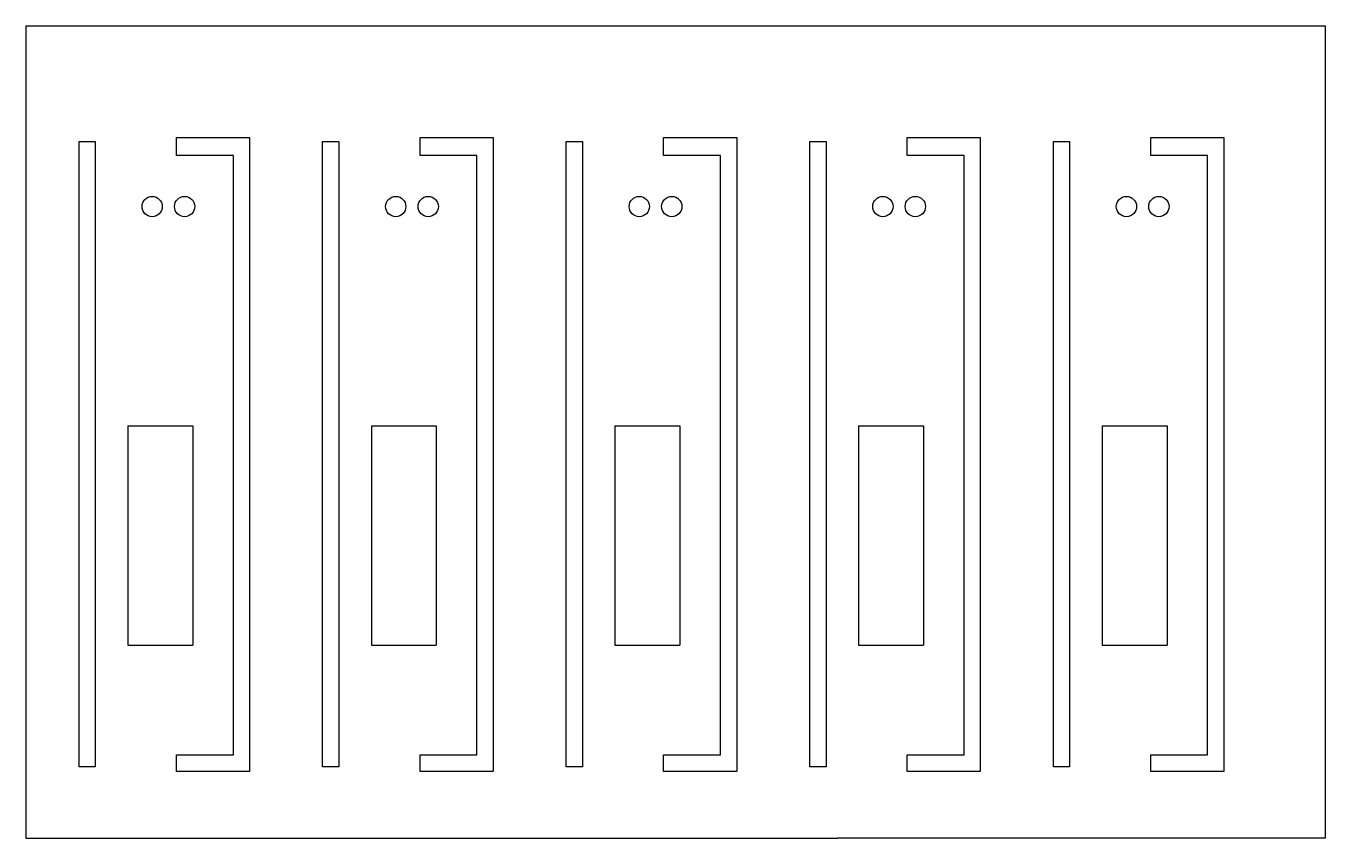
# Model space of a CAD drawing. Header units: millimetres. Extents: x 0 to 160, y 0 to 100.
import ezdxf

# ---------------------------------------------------------------- set-up
doc = ezdxf.new("R2010")
doc.units = ezdxf.units.MM
for name, color, linetype, lineweight, true_color in [('box', 5, 'Continuous', 25, 0x0000ff), ('cutBack', 30, 'Continuous', 25, 0xff7f00), ('cutLid', 1, 'Continuous', 25, 0xff0000)]:
    doc.layers.add(name, color=color, linetype=linetype, lineweight=lineweight, true_color=true_color)

msp = doc.modelspace()

# ---------------------------------------------------------------- linework, layer by layer
at = {"layer": 'box'}
for p, q in [((0, 100), (0, 0)), ((0, 100), (160, 100)), ((160, 100), (160, 0)), ((0, 0), (100, 0)), ((160, 0), (100, 0))]:
    msp.add_line(p, q, dxfattribs=at)
at = {"layer": 'cutBack'}
for p, q in [((6.54, 85.76), (8.54, 85.76)), ((6.54, 8.76), (6.54, 85.76)), ((8.54, 85.76), (8.54, 8.76)), ((18.54, 86.26), (27.55, 86.26)), ((18.54, 84.07), (18.54, 86.26)), ((27.54, 86.26), (27.54, 8.21)), ((36.54, 85.76), (38.54, 85.76)), ((36.54, 8.76), (36.54, 85.76)), ((38.54, 85.76), (38.54, 8.76)), ((48.54, 86.26), (57.55, 86.26)), ((48.54, 84.07), (48.54, 86.26)), ((57.54, 86.26), (57.54, 8.21)), ((66.54, 85.76), (68.54, 85.76)), ((66.54, 8.76), (66.54, 85.76)), ((68.54, 85.76), (68.54, 8.76)), ((78.54, 86.26), (87.55, 86.26)), ((78.54, 84.07), (78.54, 86.26)), ((87.54, 86.26), (87.54, 8.21)), ((96.54, 85.76), (98.54, 85.76)), ((96.54, 8.76), (96.54, 85.76)), ((98.54, 85.76), (98.54, 8.76)), ((108.54, 86.26), (117.55, 86.26)), ((108.54, 84.07), (108.54, 86.26)), ((117.54, 86.26), (117.54, 8.21)), ((126.54, 85.76), (128.54, 85.76)), ((126.54, 8.76), (126.54, 85.76)), ((128.54, 85.76), (128.54, 8.76)), ((138.54, 86.26), (147.55, 86.26)), ((138.54, 84.07), (138.54, 86.26)), ((147.54, 86.26), (147.54, 8.21)), ((25.54, 84.07), (18.54, 84.07)), ((25.54, 10.26), (25.54, 84.07)), ((27.55, 84.07), (27.54, 84.07)), ((55.54, 84.07), (48.54, 84.07)), ((55.54, 10.26), (55.54, 84.07)), ((57.55, 84.07), (57.54, 84.07)), ((85.54, 84.07), (78.54, 84.07)), ((85.54, 10.26), (85.54, 84.07)), ((87.55, 84.07), (87.54, 84.07)), ((115.54, 84.07), (108.54, 84.07)), ((115.54, 10.26), (115.54, 84.07)), ((117.55, 84.07), (117.54, 84.07)), ((145.54, 84.07), (138.54, 84.07)), ((145.54, 10.26), (145.54, 84.07)), ((147.55, 84.07), (147.54, 84.07)), ((18.54, 10.26), (25.54, 10.26)), ((18.54, 8.21), (18.54, 10.26)), ((48.54, 10.26), (55.54, 10.26)), ((48.54, 8.21), (48.54, 10.26)), ((78.54, 10.26), (85.54, 10.26)), ((78.54, 8.21), (78.54, 10.26)), ((108.54, 10.26), (115.54, 10.26)), ((108.54, 8.21), (108.54, 10.26)), ((138.54, 10.26), (145.54, 10.26)), ((138.54, 8.21), (138.54, 10.26)), ((8.54, 8.76), (6.54, 8.76)), ((27.52, 8.21), (18.54, 8.21)), ((27.54, 8.76), (27.52, 8.76)), ((38.54, 8.76), (36.54, 8.76)), ((57.52, 8.21), (48.54, 8.21)), ((57.54, 8.76), (57.52, 8.76)), ((68.54, 8.76), (66.54, 8.76)), ((87.52, 8.21), (78.54, 8.21)), ((87.54, 8.76), (87.52, 8.76)), ((98.54, 8.76), (96.54, 8.76)), ((117.52, 8.21), (108.54, 8.21)), ((117.54, 8.76), (117.52, 8.76)), ((128.54, 8.76), (126.54, 8.76)), ((147.52, 8.21), (138.54, 8.21)), ((147.54, 8.76), (147.52, 8.76))]:
    msp.add_line(p, q, dxfattribs=at)
at = {"layer": 'cutLid'}
for p, q in [((12.54, 50.76), (12.54, 23.76)), ((12.54, 50.76), (20.54, 50.76)), ((20.54, 50.76), (20.54, 23.76)), ((42.54, 50.76), (42.54, 23.76)), ((42.54, 50.76), (50.54, 50.76)), ((50.54, 50.76), (50.54, 23.76)), ((72.54, 50.76), (72.54, 23.76)), ((72.54, 50.76), (80.54, 50.76)), ((80.54, 50.76), (80.54, 23.76)), ((102.54, 50.76), (102.54, 23.76)), ((102.54, 50.76), (110.54, 50.76)), ((110.54, 50.76), (110.54, 23.76)), ((132.54, 50.76), (132.54, 23.76)), ((132.54, 50.76), (140.54, 50.76)), ((140.54, 50.76), (140.54, 23.76)), ((12.54, 23.76), (20.54, 23.76)), ((42.54, 23.76), (50.54, 23.76)), ((72.54, 23.76), (80.54, 23.76)), ((102.54, 23.76), (110.54, 23.76)), ((132.54, 23.76), (140.54, 23.76))]:
    msp.add_line(p, q, dxfattribs=at)
for centre in [(15.54, 77.76), (19.54, 77.76), (45.54, 77.76), (49.54, 77.76), (75.54, 77.76), (79.54, 77.76), (105.54, 77.76), (109.54, 77.76), (135.54, 77.76), (139.54, 77.76)]:
    msp.add_circle(centre, 1.25, dxfattribs=at)

doc.saveas('drawing.dxf')
